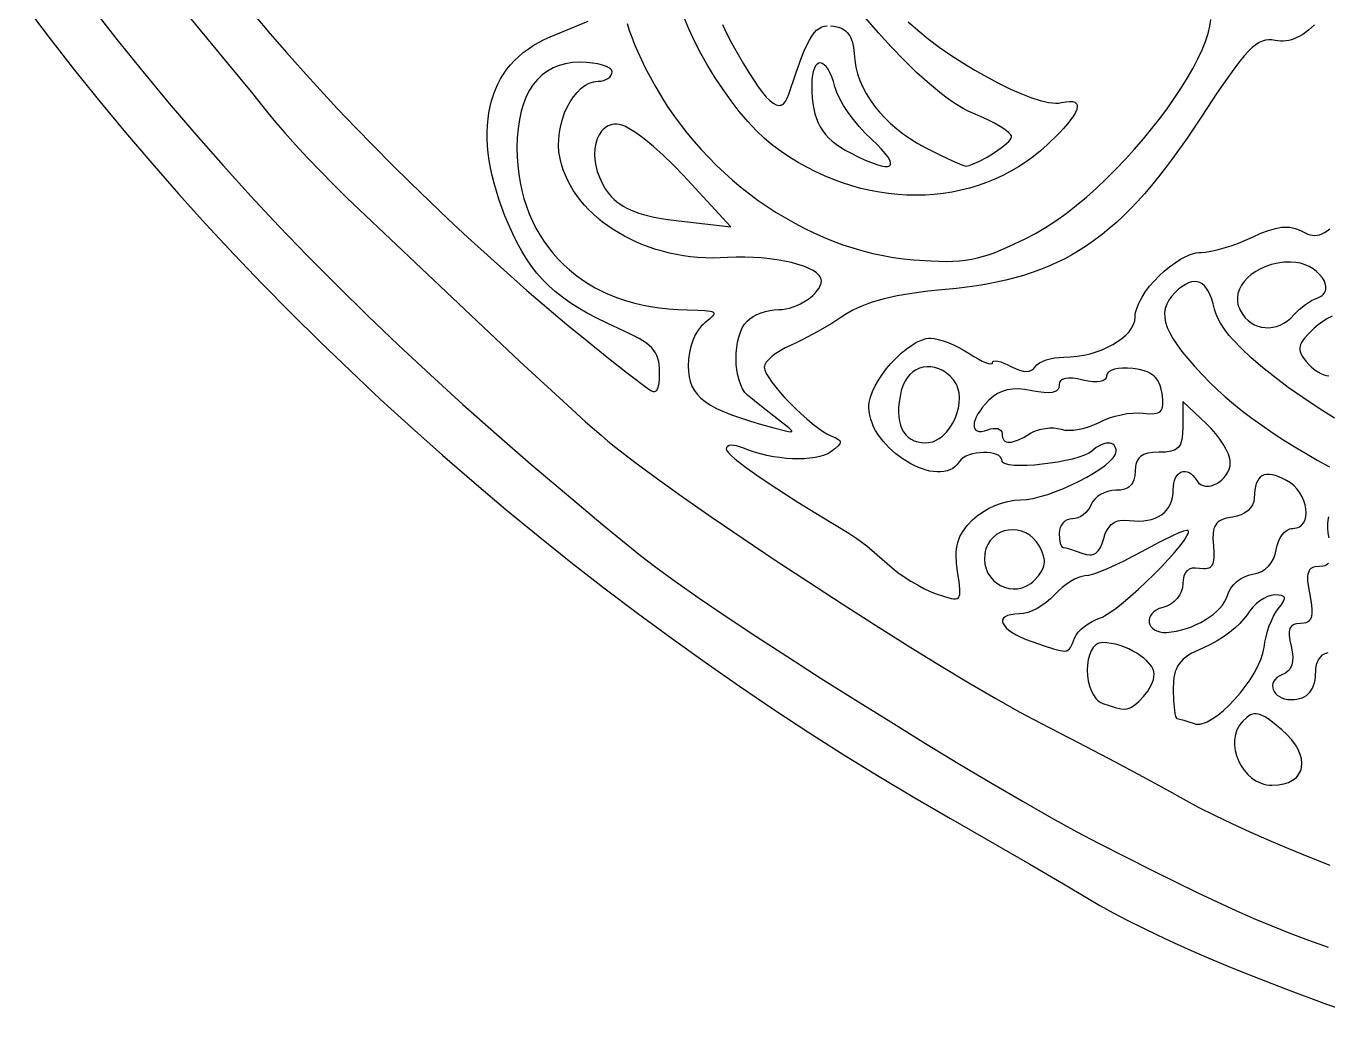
# Model space of a CAD drawing. Header units: millimetres. Extents: x -4.46 to 4.46, y -4.6 to 4.42.
# Drawn here: x -3.481 to -1.58, y -4.355 to -2.905 of the extents above; entities that cross this region are included whole.
import ezdxf

# ---------------------------------------------------------------- set-up
doc = ezdxf.new("R2010")
doc.units = ezdxf.units.MM

msp = doc.modelspace()

# ---------------------------------------------------------------- linework, layer by layer
at = {"flags": 128}
for points in [[(-3.480837, -2.877985), (-3.445842, -2.924175), (-3.409966, -2.970075), (-3.373229, -3.015666), (-3.335653, -3.06093), (-3.297256, -3.105848), (-3.258061, -3.150402), (-3.218086, -3.194574), (-3.177353, -3.238346), (-3.135882, -3.281698), (-3.093693, -3.324613), (-3.050807, -3.367072), (-3.007244, -3.409056), (-2.963025, -3.450548), (-2.918169, -3.491529), (-2.872698, -3.53198), (-2.826632, -3.571883), (-2.779991, -3.61122), (-2.732795, -3.649973), (-2.685065, -3.688122), (-2.636822, -3.72565), (-2.588086, -3.762538), (-2.538877, -3.798767), (-2.489215, -3.83432), (-2.439121, -3.869178), (-2.388616, -3.903322), (-2.33772, -3.936735), (-2.286453, -3.969397), (-2.234835, -4.00129), (-2.182888, -4.032396), (-2.130631, -4.062697), (-2.015105, -4.129182), (-1.965672, -4.158012), (-1.930548, -4.178822), (-1.912531, -4.189357), (-1.893232, -4.200044), (-1.872705, -4.210864), (-1.851005, -4.221797), (-1.828186, -4.232827), (-1.804303, -4.243934), (-1.779412, -4.255099), (-1.753566, -4.266304), (-1.726821, -4.27753), (-1.699232, -4.288759), (-1.641737, -4.31115), (-1.581521, -4.333329), (-1.519022, -4.355145)], [(-3.385507, -2.877045), (-3.348142, -2.924985), (-3.310298, -2.972074), (-3.271906, -3.018396), (-3.232897, -3.064037), (-3.193204, -3.109079), (-3.152756, -3.153607), (-3.111486, -3.197706), (-3.069326, -3.241459), (-3.026205, -3.284951), (-2.982055, -3.328266), (-2.936809, -3.371487), (-2.890396, -3.4147), (-2.842749, -3.457988), (-2.793799, -3.501435), (-2.743476, -3.545126), (-2.691713, -3.589145), (-2.63844, -3.633576), (-2.583589, -3.678503), (-2.561272, -3.695755), (-2.532409, -3.716685), (-2.497847, -3.740762), (-2.458432, -3.767454), (-2.415007, -3.796231), (-2.36842, -3.826562), (-2.319516, -3.857916), (-2.26914, -3.889761), (-2.218137, -3.921568), (-2.167355, -3.952805), (-2.117637, -3.982941), (-2.06983, -4.011446), (-2.024778, -4.037788), (-1.983329, -4.061437), (-1.946327, -4.081861), (-1.914617, -4.098531), (-1.835606, -4.138418), (-1.770483, -4.170452), (-1.741552, -4.184166), (-1.714201, -4.19669), (-1.6878, -4.208279), (-1.661718, -4.21919), (-1.635324, -4.229682), (-1.607988, -4.240011), (-1.57908, -4.250435)], [(-3.25845, -2.872517), (-3.185061, -2.961383), (-3.152255, -3.001683), (-3.127756, -3.032239), (-3.116752, -3.045597), (-3.103023, -3.061348), (-3.087117, -3.078912), (-3.069581, -3.097708), (-3.050963, -3.117156), (-3.031813, -3.136676), (-3.012677, -3.155689), (-2.994103, -3.173614), (-2.858042, -3.302458), (-2.759549, -3.395001), (-2.690101, -3.459198), (-2.663605, -3.483152), (-2.641173, -3.503003), (-2.631304, -3.511371), (-2.619742, -3.520726), (-2.591951, -3.54212), (-2.558631, -3.566644), (-2.520611, -3.593752), (-2.478722, -3.622901), (-2.433793, -3.653548), (-2.386656, -3.685149), (-2.33814, -3.717161), (-2.289075, -3.749039), (-2.240291, -3.780242), (-2.192619, -3.810224), (-2.146889, -3.838442), (-2.103932, -3.864353), (-2.064576, -3.887414), (-2.029653, -3.90708), (-1.999992, -3.922808), (-1.944345, -3.951369), (-1.890369, -3.979628), (-1.844228, -4.004324), (-1.812089, -4.022197), (-1.79125, -4.033898), (-1.768922, -4.045741), (-1.745173, -4.057702), (-1.720069, -4.069761), (-1.69368, -4.081897), (-1.666074, -4.094088), (-1.637317, -4.106313), (-1.607477, -4.118549), (-1.576624, -4.130776)], [(-3.147381, -2.889815), (-3.124235, -2.916959), (-3.100472, -2.944192), (-3.076122, -2.971482), (-3.051216, -2.998796), (-3.025785, -3.0261), (-2.999861, -3.053362), (-2.973474, -3.080548), (-2.946656, -3.107625), (-2.919438, -3.134561), (-2.89185, -3.161323), (-2.863924, -3.187877), (-2.835691, -3.21419), (-2.807182, -3.240229), (-2.778429, -3.265961), (-2.749461, -3.291354), (-2.720311, -3.316374), (-2.691009, -3.340988), (-2.661587, -3.365163), (-2.632076, -3.388867), (-2.602506, -3.412065), (-2.572909, -3.434725), (-2.568478, -3.437606), (-2.566541, -3.438465), (-2.564782, -3.438927), (-2.563195, -3.438983), (-2.561776, -3.438626), (-2.560518, -3.437848), (-2.559416, -3.436642), (-2.558464, -3.434999), (-2.557657, -3.432913), (-2.556456, -3.427377), (-2.555767, -3.419974), (-2.555548, -3.410642), (-2.555681, -3.405136), (-2.556108, -3.400035), (-2.55687, -3.395293), (-2.558006, -3.39087), (-2.559558, -3.38672), (-2.561567, -3.382801), (-2.564072, -3.379071), (-2.567114, -3.375485), (-2.570733, -3.372002), (-2.574972, -3.368577), (-2.579869, -3.365168), (-2.585466, -3.361731), (-2.59892, -3.354604), (-2.615659, -3.34685)], [(-2.615659, -3.34685), (-2.632042, -3.33938), (-2.647235, -3.331965), (-2.661312, -3.324535), (-2.674346, -3.31702), (-2.686411, -3.309351), (-2.697582, -3.301458), (-2.707931, -3.293272), (-2.717532, -3.284721), (-2.726459, -3.275738), (-2.734786, -3.266252), (-2.742587, -3.256192), (-2.749934, -3.245491), (-2.756902, -3.234077), (-2.763565, -3.221881), (-2.769997, -3.208833), (-2.77627, -3.194864), (-2.781402, -3.182484), (-2.786069, -3.170298), (-2.790271, -3.158312), (-2.79401, -3.146531), (-2.797287, -3.134959), (-2.800102, -3.123603), (-2.802458, -3.112468), (-2.804355, -3.101559), (-2.805794, -3.090882), (-2.806777, -3.080441), (-2.807305, -3.070242), (-2.807379, -3.06029), (-2.807, -3.050591), (-2.80617, -3.04115), (-2.804889, -3.031973), (-2.803159, -3.023064), (-2.80098, -3.014428), (-2.798355, -3.006072), (-2.795284, -2.998001), (-2.791769, -2.990219), (-2.78781, -2.982732), (-2.783409, -2.975546), (-2.778567, -2.968666), (-2.773285, -2.962096), (-2.767565, -2.955843), (-2.761407, -2.949912), (-2.754813, -2.944308), (-2.747784, -2.939036), (-2.740321, -2.934102), (-2.732425, -2.92951), (-2.724097, -2.925267), (-2.715339, -2.921378), (-2.659714, -2.898378)], [(-2.603032, -2.901866), (-2.599857, -2.911768), (-2.596219, -2.921834), (-2.592091, -2.932192), (-2.587445, -2.94297), (-2.576492, -2.966294), (-2.569139, -2.980714), (-2.561324, -2.994873), (-2.553062, -3.008762), (-2.544367, -3.02237), (-2.535254, -3.035687), (-2.525738, -3.048702), (-2.515834, -3.061405), (-2.505555, -3.073784), (-2.494917, -3.085831), (-2.483934, -3.097534), (-2.472622, -3.108882), (-2.460994, -3.119866), (-2.449065, -3.130475), (-2.43685, -3.140697), (-2.424364, -3.150524), (-2.411621, -3.159944), (-2.398635, -3.168946), (-2.385423, -3.177521), (-2.371997, -3.185658), (-2.358374, -3.193345), (-2.344567, -3.200574), (-2.330591, -3.207333), (-2.316461, -3.213612), (-2.302191, -3.2194), (-2.287797, -3.224687), (-2.273292, -3.229462), (-2.258692, -3.233715), (-2.244011, -3.237435), (-2.229263, -3.240613), (-2.214464, -3.243236), (-2.199628, -3.245296), (-2.18477, -3.246781), (-2.159113, -3.248499), (-2.147742, -3.248933), (-2.137159, -3.249048), (-2.127227, -3.24882), (-2.117809, -3.248223), (-2.108767, -3.247231), (-2.099964, -3.245819), (-2.091263, -3.24396), (-2.082526, -3.241629), (-2.073616, -3.2388), (-2.064395, -3.235448), (-2.044472, -3.227072), (-2.021659, -3.216294), (-2.006909, -3.208544), (-1.992026, -3.199696), (-1.97707, -3.189841), (-1.9621, -3.179065), (-1.947175, -3.167457), (-1.932357, -3.155104), (-1.917704, -3.142095), (-1.903277, -3.128518), (-1.889136, -3.114461), (-1.875339, -3.100012), (-1.861948, -3.085258), (-1.849021, -3.070289), (-1.836619, -3.055191), (-1.824802, -3.040054), (-1.813629, -3.024965), (-1.80316, -3.010011), (-1.793456, -2.995282), (-1.784575, -2.980866), (-1.776578, -2.966849), (-1.769524, -2.953321), (-1.763474, -2.940369), (-1.758487, -2.928081), (-1.754623, -2.916546), (-1.751942, -2.905851), (-1.750504, -2.896085)], [(-2.192609, -2.899366), (-2.178571, -2.911698), (-2.163346, -2.923976), (-2.147178, -2.936064), (-2.130311, -2.947829), (-2.112992, -2.959135), (-2.095464, -2.969848), (-2.077973, -2.979833), (-2.060763, -2.988954), (-2.04408, -2.997078), (-2.028167, -3.004069), (-2.013271, -3.009794), (-1.999635, -3.014116), (-1.993367, -3.015709), (-1.987505, -3.016901), (-1.982082, -3.017675), (-1.977126, -3.018015), (-1.972669, -3.017903), (-1.968742, -3.017322), (-1.962347, -3.016127), (-1.956992, -3.015645), (-1.952675, -3.015868), (-1.949392, -3.016786), (-1.94714, -3.01839), (-1.946401, -3.019447), (-1.945917, -3.020672), (-1.94572, -3.023621), (-1.946544, -3.02723), (-1.948388, -3.031489), (-1.951248, -3.03639), (-1.955121, -3.041922), (-1.960004, -3.048078), (-1.965894, -3.054848), (-1.972788, -3.062223), (-1.989575, -3.078753), (-1.999524, -3.087664), (-2.009832, -3.096004), (-2.020479, -3.103771), (-2.031446, -3.110965), (-2.042714, -3.117587), (-2.054264, -3.123636), (-2.066076, -3.129113), (-2.078131, -3.134016), (-2.090409, -3.138347), (-2.102892, -3.142106), (-2.11556, -3.145291), (-2.128394, -3.147903), (-2.141374, -3.149943), (-2.154481, -3.151409), (-2.167696, -3.152302), (-2.180999, -3.152623), (-2.194372, -3.152369), (-2.207794, -3.151543), (-2.221247, -3.150143), (-2.234711, -3.14817), (-2.248167, -3.145624), (-2.261596, -3.142504), (-2.274978, -3.138811), (-2.288294, -3.134544), (-2.301525, -3.129703), (-2.314651, -3.124289), (-2.327654, -3.118301), (-2.340513, -3.111739), (-2.353209, -3.104603), (-2.365724, -3.096894), (-2.378038, -3.08861), (-2.390131, -3.079753), (-2.396193, -3.074921), (-2.402304, -3.069651), (-2.414616, -3.057896), (-2.426954, -3.044682), (-2.439204, -3.030202), (-2.451253, -3.014648), (-2.462987, -2.998214), (-2.474294, -2.981094), (-2.485058, -2.96348), (-2.495167, -2.945566), (-2.504508, -2.927545), (-2.512966, -2.90961), (-2.520428, -2.891954)], [(-2.463593, -2.903141), (-2.457237, -2.916711), (-2.449964, -2.930711), (-2.433016, -2.960794), (-2.425368, -2.973498), (-2.418247, -2.984666), (-2.411632, -2.994314), (-2.405505, -3.002461), (-2.399847, -3.009122), (-2.39464, -3.014315), (-2.389863, -3.018057), (-2.385499, -3.020365), (-2.383465, -3.020987), (-2.381528, -3.021256), (-2.379684, -3.021175), (-2.377931, -3.020746), (-2.376267, -3.019972), (-2.37469, -3.018853), (-2.371785, -3.015594), (-2.369198, -3.010985), (-2.366909, -3.005044), (-2.356863, -2.974942), (-2.348224, -2.951222), (-2.344295, -2.941547), (-2.340552, -2.933217), (-2.336939, -2.926148), (-2.333404, -2.920258), (-2.329889, -2.915463), (-2.326339, -2.911679), (-2.322701, -2.908823), (-2.318918, -2.906812), (-2.314936, -2.905562), (-2.3107, -2.90499)], [(-1.599081, -2.903466), (-1.607974, -2.91132), (-1.616524, -2.917587), (-1.620695, -2.920137), (-1.62481, -2.922305), (-1.628877, -2.924095), (-1.632907, -2.925511), (-1.636909, -2.926559), (-1.640893, -2.927243), (-1.644868, -2.927568), (-1.648845, -2.927538), (-1.652832, -2.927158), (-1.656839, -2.926433), (-1.661599, -2.925636), (-1.666226, -2.925464), (-1.670803, -2.926003), (-1.675414, -2.92734), (-1.680143, -2.929562), (-1.685074, -2.932755), (-1.690291, -2.937005), (-1.695876, -2.942399), (-1.701914, -2.949023), (-1.708488, -2.956964), (-1.715682, -2.966309), (-1.72358, -2.977144), (-1.741821, -3.00363), (-1.763881, -3.037114), (-1.785431, -3.069362), (-1.806452, -3.098895), (-1.816816, -3.112679), (-1.82711, -3.125825), (-1.837355, -3.138349), (-1.847571, -3.150264), (-1.857779, -3.161585), (-1.867999, -3.172324), (-1.878254, -3.182497), (-1.888562, -3.192117), (-1.898946, -3.201199), (-1.909425, -3.209755), (-1.92002, -3.217801), (-1.930752, -3.22535), (-1.941643, -3.232416), (-1.952712, -3.239014), (-1.96398, -3.245157), (-1.975468, -3.250859), (-1.987196, -3.256134), (-1.999186, -3.260997), (-2.011458, -3.265461), (-2.024033, -3.26954), (-2.036932, -3.273248), (-2.050174, -3.2766), (-2.063782, -3.279609), (-2.077775, -3.282289), (-2.092175, -3.284654), (-2.107002, -3.286719), (-2.122277, -3.288497), (-2.13802, -3.290003), (-2.163722, -3.292587), (-2.187212, -3.295736), (-2.208548, -3.299463), (-2.227789, -3.303784), (-2.244992, -3.308713), (-2.252848, -3.31141), (-2.260217, -3.314264), (-2.267106, -3.317278), (-2.273522, -3.320453), (-2.279472, -3.323792), (-2.284964, -3.327294), (-2.304058, -3.339548), (-2.325431, -3.352043), (-2.346474, -3.363316), (-2.356056, -3.368038), (-2.364575, -3.371906), (-2.37225, -3.375509), (-2.379409, -3.379472), (-2.385895, -3.383666), (-2.391553, -3.387959), (-2.396226, -3.392224), (-2.399757, -3.396329), (-2.401991, -3.400146), (-2.402572, -3.401906), (-2.40277, -3.403544), (-2.402573, -3.405417), (-2.401995, -3.407573), (-2.399776, -3.412655), (-2.396271, -3.418628), (-2.391637, -3.425331), (-2.386032, -3.4326), (-2.379614, -3.440274), (-2.372541, -3.448191), (-2.364969, -3.456189), (-2.357058, -3.464104), (-2.348965, -3.471777), (-2.340847, -3.479043), (-2.332862, -3.485742), (-2.325168, -3.49171), (-2.317922, -3.496786), (-2.311283, -3.500808), (-2.305409, -3.503614), (-2.299403, -3.506141), (-2.295116, -3.508427), (-2.292549, -3.510651), (-2.29191, -3.511797), (-2.291702, -3.512994), (-2.291925, -3.514266), (-2.292578, -3.515636), (-2.295176, -3.518756), (-2.299499, -3.522536), (-2.305548, -3.527156), (-2.31005, -3.529901), (-2.315457, -3.532214), (-2.321677, -3.534099), (-2.328616, -3.535559), (-2.33618, -3.536598), (-2.344277, -3.537221), (-2.352813, -3.537432), (-2.361695, -3.537235), (-2.37083, -3.536634), (-2.380125, -3.535633), (-2.389485, -3.534237), (-2.398819, -3.532448), (-2.408033, -3.530273), (-2.417033, -3.527713), (-2.425726, -3.524775), (-2.43402, -3.521461), (-2.4389, -3.519593), (-2.443454, -3.518328), (-2.447582, -3.517659), (-2.451183, -3.517581), (-2.454158, -3.518087), (-2.456407, -3.51917), (-2.457829, -3.520825), (-2.458325, -3.523044), (-2.458125, -3.524104), (-2.457529, -3.525375), (-2.455165, -3.528543), (-2.451273, -3.532522), (-2.445892, -3.537283), (-2.430816, -3.549051), (-2.410251, -3.563633), (-2.384506, -3.580816), (-2.353894, -3.600386), (-2.318725, -3.622131), (-2.279311, -3.645836), (-2.267667, -3.653638), (-2.253232, -3.664614), (-2.237843, -3.677309), (-2.223339, -3.690267), (-2.215995, -3.696675), (-2.207615, -3.703187), (-2.198491, -3.709622), (-2.188917, -3.715798), (-2.179185, -3.721535), (-2.169587, -3.726653), (-2.160416, -3.730971), (-2.151964, -3.734308), (-2.139389, -3.738578), (-2.129983, -3.741188), (-2.12636, -3.741759), (-2.123399, -3.741779), (-2.121057, -3.741206), (-2.119291, -3.739992), (-2.118056, -3.738094), (-2.11731, -3.735467), (-2.117008, -3.732065), (-2.117109, -3.727843), (-2.118341, -3.716762), (-2.120659, -3.701864), (-2.122259, -3.689525), (-2.122762, -3.678512), (-2.12258, -3.673426), (-2.122098, -3.668579), (-2.121306, -3.663942), (-2.120195, -3.659484), (-2.118757, -3.655173), (-2.116983, -3.65098), (-2.114864, -3.646873), (-2.112391, -3.642823), (-2.106348, -3.634769), (-2.098784, -3.626572)], [(-2.306153, -2.905012), (-2.301242, -2.905544), (-2.294445, -2.90708), (-2.291398, -2.908193), (-2.28858, -2.909541), (-2.285989, -2.91113), (-2.283623, -2.912962), (-2.281477, -2.915042), (-2.279549, -2.917374), (-2.277837, -2.919963), (-2.276336, -2.922811), (-2.273959, -2.929306), (-2.272394, -2.936891), (-2.271617, -2.9456), (-2.270758, -2.95551), (-2.26903, -2.965393), (-2.266457, -2.975215), (-2.263063, -2.984947), (-2.258871, -2.994555), (-2.253907, -3.00401), (-2.248193, -3.013279), (-2.241754, -3.022331), (-2.234614, -3.031134), (-2.226796, -3.039658), (-2.218325, -3.04787), (-2.209224, -3.055739), (-2.199518, -3.063233), (-2.189231, -3.070322), (-2.178385, -3.076973), (-2.167006, -3.083156), (-2.145411, -3.093937), (-2.127122, -3.102626), (-2.11407, -3.108333), (-2.110112, -3.109791), (-2.108186, -3.110169), (-2.103722, -3.108922), (-2.098852, -3.107194), (-2.088276, -3.102545), (-2.077225, -3.096718), (-2.066464, -3.090206), (-2.056761, -3.083505), (-2.048882, -3.077109), (-2.045865, -3.07418), (-2.043592, -3.071513), (-2.042158, -3.069169), (-2.041659, -3.067211)], [(-2.041659, -3.067211), (-2.041952, -3.065885), (-2.042813, -3.064365), (-2.04612, -3.060817), (-2.051349, -3.056708), (-2.058268, -3.05218), (-2.066644, -3.047375), (-2.076247, -3.042434), (-2.086843, -3.037499), (-2.0982, -3.032711), (-2.105001, -3.029693), (-2.112182, -3.025942), (-2.119714, -3.021491), (-2.127567, -3.016375), (-2.135713, -3.010626), (-2.144121, -3.004277), (-2.161605, -2.989918), (-2.179785, -2.973564), (-2.198423, -2.955482), (-2.217282, -2.935942), (-2.236127, -2.915209), (-2.254722, -2.893553)], [(-2.427075, -3.444378), (-2.430965, -3.440275), (-2.434345, -3.435174), (-2.437216, -3.429212), (-2.439576, -3.422528), (-2.441426, -3.415258), (-2.442763, -3.407542), (-2.443587, -3.399516), (-2.443897, -3.391319), (-2.443692, -3.383088), (-2.442971, -3.374962), (-2.441734, -3.367077), (-2.43998, -3.359573), (-2.437707, -3.352587), (-2.434915, -3.346256), (-2.431603, -3.340719), (-2.42777, -3.336114), (-2.423827, -3.332766), (-2.418997, -3.329643), (-2.413469, -3.326812), (-2.407431, -3.324343), (-2.401071, -3.322304), (-2.394576, -3.320762), (-2.388136, -3.319787), (-2.381936, -3.319447), (-2.376643, -3.31918), (-2.371252, -3.318405), (-2.365823, -3.317165), (-2.360417, -3.315499), (-2.355095, -3.313448), (-2.349917, -3.311054), (-2.344945, -3.308358), (-2.340239, -3.3054), (-2.335859, -3.302222), (-2.331866, -3.298864), (-2.328321, -3.295368), (-2.325284, -3.291773), (-2.322817, -3.288122), (-2.320979, -3.284456), (-2.319832, -3.280814), (-2.319436, -3.277239), (-2.31964, -3.275293), (-2.320243, -3.273371), (-2.321232, -3.271477), (-2.322591, -3.269614), (-2.326372, -3.265993), (-2.331475, -3.262537), (-2.337793, -3.259271), (-2.345217, -3.256223), (-2.353637, -3.253418), (-2.362945, -3.250885), (-2.373032, -3.248649), (-2.383789, -3.246737), (-2.395106, -3.245176), (-2.406876, -3.243993), (-2.418989, -3.243214), (-2.431336, -3.242867), (-2.443809, -3.242977), (-2.456298, -3.243572), (-2.467282, -3.244114), (-2.478195, -3.244243), (-2.489021, -3.24397), (-2.499747, -3.243301), (-2.510358, -3.242247), (-2.52084, -3.240815), (-2.531178, -3.239013), (-2.541358, -3.236851), (-2.551366, -3.234336), (-2.561187, -3.231478), (-2.570808, -3.228284), (-2.580213, -3.224764), (-2.589389, -3.220925), (-2.598321, -3.216776), (-2.606994, -3.212326), (-2.615395, -3.207583), (-2.623509, -3.202555), (-2.631321, -3.197252), (-2.638818, -3.191681), (-2.645985, -3.185851), (-2.652808, -3.17977), (-2.659272, -3.173448), (-2.665363, -3.166892), (-2.671067, -3.160111), (-2.676369, -3.153114), (-2.681255, -3.145908), (-2.685711, -3.138503), (-2.689722, -3.130907), (-2.693275, -3.123128), (-2.696353, -3.115175), (-2.698945, -3.107056), (-2.701034, -3.098781), (-2.702593, -3.089346), (-2.703223, -3.079708), (-2.702979, -3.069976), (-2.701918, -3.060264), (-2.700094, -3.050684), (-2.697562, -3.041349), (-2.694379, -3.032369), (-2.690598, -3.023859), (-2.686276, -3.015929), (-2.681468, -3.008692), (-2.676228, -3.002261), (-2.670614, -2.996747), (-2.664679, -2.992264), (-2.658479, -2.988922), (-2.655297, -2.987714), (-2.65207, -2.986835), (-2.648804, -2.986296), (-2.645506, -2.986114), (-2.641387, -2.98583), (-2.637543, -2.985018), (-2.634059, -2.983733), (-2.63102, -2.982034), (-2.628509, -2.979976), (-2.626611, -2.977618), (-2.625411, -2.975015), (-2.624992, -2.972225), (-2.625236, -2.97081), (-2.625951, -2.969435), (-2.627115, -2.968107), (-2.628701, -2.966832), (-2.633049, -2.964474), (-2.638801, -2.962416), (-2.645766, -2.960716), (-2.65375, -2.959432), (-2.662561, -2.95862), (-2.672006, -2.958336), (-2.682742, -2.95886), (-2.692861, -2.960421), (-2.702352, -2.963005), (-2.711205, -2.966599), (-2.719409, -2.971188), (-2.726955, -2.976758), (-2.733831, -2.983295), (-2.740027, -2.990784), (-2.745533, -2.999212), (-2.750338, -3.008564), (-2.754433, -3.018826), (-2.757807, -3.029985), (-2.760449, -3.042025), (-2.762349, -3.054932), (-2.763496, -3.068694), (-2.763881, -3.083294), (-2.763592, -3.096374), (-2.762732, -3.109171), (-2.761309, -3.121677), (-2.759332, -3.133885), (-2.75681, -3.145785), (-2.753753, -3.157369), (-2.750168, -3.168629), (-2.746065, -3.179556), (-2.741453, -3.190141), (-2.73634, -3.200377), (-2.730736, -3.210254), (-2.724649, -3.219764), (-2.718089, -3.228899), (-2.711064, -3.237651), (-2.703583, -3.24601), (-2.695655, -3.253968), (-2.687289, -3.261517), (-2.678494, -3.268649), (-2.669279, -3.275354), (-2.659652, -3.281625), (-2.649623, -3.287453), (-2.6392, -3.292829), (-2.628392, -3.297745), (-2.617209, -3.302193), (-2.605659, -3.306164), (-2.593751, -3.309649), (-2.581494, -3.31264), (-2.568896, -3.315129), (-2.555968, -3.317107), (-2.542717, -3.318566), (-2.529153, -3.319497), (-2.515284, -3.319892), (-2.500499, -3.32014), (-2.489425, -3.320695), (-2.48186, -3.321703), (-2.47933, -3.322424), (-2.477601, -3.323315), (-2.476649, -3.324394), (-2.476446, -3.32568), (-2.476969, -3.327191), (-2.478192, -3.328946), (-2.482636, -3.333263), (-2.489575, -3.338781), (-2.49219, -3.340979), (-2.494699, -3.343513), (-2.499367, -3.349496), (-2.50351, -3.356548), (-2.507056, -3.364491), (-2.509937, -3.373142), (-2.512081, -3.382322), (-2.513419, -3.391849), (-2.513881, -3.401544), (-2.513575, -3.409776), (-2.512609, -3.417418), (-2.51091, -3.424524), (-2.508404, -3.431145), (-2.50502, -3.437336), (-2.500683, -3.443148), (-2.495321, -3.448635), (-2.48886, -3.45385), (-2.481228, -3.458845), (-2.472353, -3.463674), (-2.46216, -3.46839), (-2.450576, -3.473044), (-2.43753, -3.477691), (-2.422947, -3.482383), (-2.406755, -3.487173), (-2.388881, -3.492114), (-2.369851, -3.496954), (-2.364843, -3.497739), (-2.363434, -3.497669), (-2.362742, -3.49727), (-2.362759, -3.496526), (-2.363475, -3.495422), (-2.366967, -3.492071), (-2.381936, -3.480364), (-2.406652, -3.461095), (-2.427075, -3.444378)], [(-2.299506, -2.994392), (-2.301765, -2.986387), (-2.304233, -2.979413), (-2.306861, -2.973472), (-2.309601, -2.968568), (-2.312403, -2.964705), (-2.315218, -2.961886), (-2.317997, -2.960115), (-2.320692, -2.959395), (-2.323253, -2.959731), (-2.325631, -2.961124), (-2.327778, -2.963581), (-2.329645, -2.967103), (-2.331181, -2.971694), (-2.33234, -2.977358), (-2.333071, -2.984099), (-2.333325, -2.991919), (-2.333158, -3.001419), (-2.33264, -3.010303), (-2.331752, -3.018608), (-2.330471, -3.026371), (-2.328777, -3.033629), (-2.326648, -3.04042), (-2.324063, -3.04678), (-2.321001, -3.052748), (-2.31744, -3.058359), (-2.313359, -3.063652), (-2.308738, -3.068663), (-2.303554, -3.073429), (-2.297786, -3.077988), (-2.291414, -3.082378), (-2.284416, -3.086634), (-2.27677, -3.090794), (-2.265432, -3.096464), (-2.255264, -3.101153), (-2.246284, -3.104874), (-2.238512, -3.10764), (-2.231967, -3.109462), (-2.226667, -3.110353), (-2.222631, -3.110325), (-2.221093, -3.109971), (-2.219877, -3.109392), (-2.218988, -3.108589), (-2.218426, -3.107564), (-2.218194, -3.106319), (-2.218295, -3.104855), (-2.219504, -3.101276), (-2.222071, -3.096841), (-2.226015, -3.091562), (-2.231355, -3.08545), (-2.238109, -3.078519), (-2.246298, -3.070781), (-2.255354, -3.061939), (-2.26416, -3.052269), (-2.272497, -3.042083), (-2.280147, -3.031695), (-2.28689, -3.021419), (-2.292511, -3.011568), (-2.296788, -3.002454), (-2.298356, -2.998272), (-2.299506, -2.994392)], [(-2.618048, -3.048614), (-2.621469, -3.048792), (-2.624709, -3.049317), (-2.627765, -3.050173), (-2.630636, -3.051346), (-2.63332, -3.052819), (-2.635817, -3.054578), (-2.638123, -3.056607), (-2.640237, -3.058892), (-2.643884, -3.064166), (-2.646744, -3.070279), (-2.648804, -3.077109), (-2.650051, -3.084534), (-2.650472, -3.092433), (-2.650052, -3.100684), (-2.64878, -3.109165), (-2.646641, -3.117754), (-2.643623, -3.126331), (-2.639712, -3.134773), (-2.634895, -3.142959), (-2.629159, -3.150767), (-2.625665, -3.154751), (-2.621899, -3.158489), (-2.617837, -3.161992), (-2.613457, -3.165266), (-2.608736, -3.168322), (-2.603651, -3.171168), (-2.598179, -3.173813), (-2.592298, -3.176265), (-2.585984, -3.178533), (-2.579215, -3.180627), (-2.564221, -3.184323), (-2.547134, -3.187425), (-2.52777, -3.190003), (-2.451381, -3.198711), (-2.520825, -3.123656), (-2.535685, -3.108189), (-2.550444, -3.093942), (-2.564767, -3.081174), (-2.578317, -3.070145), (-2.590756, -3.061115), (-2.601749, -3.054343), (-2.606598, -3.051885), (-2.610959, -3.050089), (-2.614789, -3.048988), (-2.618048, -3.048614)], [(-2.098784, -3.626572), (-2.091956, -3.620554), (-2.084067, -3.614996), (-2.07537, -3.610005), (-2.066115, -3.605685), (-2.056555, -3.602142), (-2.046942, -3.59948), (-2.037527, -3.597806), (-2.028561, -3.597225), (-2.019955, -3.596668), (-2.010298, -3.59507), (-1.999812, -3.592545), (-1.988719, -3.589204), (-1.97724, -3.585161), (-1.965597, -3.580526), (-1.954012, -3.575414), (-1.942706, -3.569935), (-1.9319, -3.564203), (-1.921816, -3.558329), (-1.912675, -3.552426), (-1.9047, -3.546606), (-1.898112, -3.540982), (-1.893131, -3.535665), (-1.891313, -3.533158), (-1.88998, -3.530769), (-1.88916, -3.528514), (-1.888881, -3.526406), (-1.889091, -3.523605), (-1.889701, -3.521174), (-1.890683, -3.519112), (-1.892009, -3.517419), (-1.893649, -3.516096), (-1.895575, -3.515143), (-1.897759, -3.51456), (-1.900173, -3.514348), (-1.902786, -3.514507), (-1.905572, -3.515037), (-1.908501, -3.515939), (-1.911545, -3.517212), (-1.917863, -3.520876), (-1.924298, -3.526031), (-1.926319, -3.527626), (-1.928852, -3.529189), (-1.935305, -3.5322), (-1.943352, -3.53503), (-1.952692, -3.537647), (-1.963023, -3.540017), (-1.974041, -3.542107), (-1.985445, -3.543884), (-1.996933, -3.545315), (-2.008201, -3.546368), (-2.018948, -3.547008), (-2.028872, -3.547204), (-2.037669, -3.546921), (-2.045037, -3.546128), (-2.050675, -3.54479), (-2.05275, -3.543907), (-2.054279, -3.542875), (-2.055224, -3.541691), (-2.055548, -3.54035), (-2.056132, -3.537357), (-2.057794, -3.534788), (-2.060398, -3.532639), (-2.063807, -3.530908), (-2.067887, -3.529592), (-2.0725, -3.528687), (-2.07751, -3.528192), (-2.082782, -3.528103), (-2.088179, -3.528418), (-2.093566, -3.529133), (-2.098807, -3.530245), (-2.103764, -3.531752), (-2.108303, -3.533651), (-2.112288, -3.535939), (-2.115581, -3.538613), (-2.118048, -3.541669), (-2.120836, -3.545513), (-2.124043, -3.548749), (-2.127636, -3.551396), (-2.131581, -3.553474), (-2.135845, -3.555004), (-2.140395, -3.556006), (-2.145197, -3.556499), (-2.150219, -3.556504), (-2.155426, -3.556041), (-2.160786, -3.555129), (-2.166266, -3.55379), (-2.171832, -3.552042), (-2.17745, -3.549906), (-2.183089, -3.547402), (-2.188713, -3.544549), (-2.194291, -3.541369), (-2.199788, -3.537881), (-2.205172, -3.534105), (-2.210409, -3.530061), (-2.215466, -3.525769), (-2.220309, -3.521249), (-2.224906, -3.516521), (-2.229223, -3.511606), (-2.233227, -3.506523), (-2.236885, -3.501292), (-2.240163, -3.495934), (-2.243027, -3.490468), (-2.245446, -3.484914), (-2.247385, -3.479293), (-2.248811, -3.473625), (-2.249691, -3.467928), (-2.249992, -3.462225), (-2.249828, -3.458656), (-2.249345, -3.454949), (-2.247482, -3.447182), (-2.24452, -3.439056), (-2.24058, -3.430706), (-2.235777, -3.422262), (-2.230231, -3.413857), (-2.22406, -3.405624), (-2.217381, -3.397695), (-2.210313, -3.390203), (-2.202973, -3.383281), (-2.195481, -3.377059), (-2.187953, -3.371672), (-2.180508, -3.367252), (-2.173265, -3.36393), (-2.16634, -3.36184), (-2.163035, -3.361298), (-2.159853, -3.361114), (-2.154746, -3.361572), (-2.14863, -3.362884), (-2.141735, -3.364959), (-2.134294, -3.367704), (-2.126536, -3.371027), (-2.118693, -3.374837), (-2.110995, -3.37904), (-2.103673, -3.383544), (-2.096794, -3.387865), (-2.090378, -3.391539), (-2.084564, -3.394512), (-2.079492, -3.39673), (-2.075303, -3.398137), (-2.072137, -3.398679), (-2.070135, -3.398301), (-2.069614, -3.397749), (-2.069436, -3.396947), (-2.069297, -3.396101), (-2.068887, -3.395426), (-2.067311, -3.394576), (-2.064819, -3.394375), (-2.061523, -3.394801), (-2.057533, -3.395831), (-2.05296, -3.397443), (-2.047914, -3.399614), (-2.042506, -3.402322), (-2.036069, -3.405479), (-2.030199, -3.407752), (-2.024896, -3.409141), (-2.020162, -3.409645), (-2.016, -3.409266), (-2.012412, -3.408002), (-2.009399, -3.405854), (-2.006964, -3.402822), (-2.004556, -3.400022), (-2.000998, -3.397411), (-1.996461, -3.395045), (-1.991117, -3.392982), (-1.985138, -3.391278), (-1.978695, -3.38999), (-1.971959, -3.389176), (-1.965103, -3.388892), (-1.955425, -3.388554), (-1.945808, -3.387571), (-1.93633, -3.385986), (-1.927068, -3.383842), (-1.9181, -3.381184), (-1.909504, -3.378055), (-1.901358, -3.374498), (-1.893739, -3.370558), (-1.886725, -3.366278), (-1.880394, -3.361703), (-1.874823, -3.356874), (-1.870091, -3.351837), (-1.866276, -3.346635), (-1.863454, -3.341311), (-1.861704, -3.33591), (-1.861103, -3.330475), (-1.860927, -3.327159), (-1.860411, -3.323712), (-1.858419, -3.316483), (-1.855254, -3.308914), (-1.851043, -3.301129), (-1.845911, -3.293253), (-1.839987, -3.285409), (-1.833396, -3.277721), (-1.826265, -3.270315), (-1.81872, -3.263315), (-1.81089, -3.256844), (-1.802899, -3.251028), (-1.794875, -3.245991), (-1.786944, -3.241856), (-1.779233, -3.238749), (-1.771869, -3.236793), (-1.768357, -3.236286), (-1.764978, -3.236114), (-1.758403, -3.235654), (-1.750403, -3.234336), (-1.741287, -3.232252), (-1.731365, -3.229494), (-1.720945, -3.226155), (-1.710336, -3.222327), (-1.699846, -3.218102), (-1.689784, -3.213572), (-1.677378, -3.207997), (-1.666283, -3.203769), (-1.656311, -3.200866), (-1.64727, -3.199268), (-1.64304, -3.198953), (-1.638971, -3.198955), (-1.635041, -3.199274), (-1.631225, -3.199906), (-1.6275, -3.200849), (-1.623842, -3.2021), (-1.616631, -3.205517), (-1.612764, -3.207535), (-1.609077, -3.209136), (-1.605527, -3.210299), (-1.602071, -3.211006), (-1.598667, -3.211237), (-1.595271, -3.210974), (-1.59184, -3.210197), (-1.588332, -3.208888), (-1.584704, -3.207027), (-1.580912, -3.204595), (-1.576914, -3.201573)], [(-1.595492, -3.302669), (-1.590292, -3.300345), (-1.588215, -3.298939), (-1.586473, -3.297388), (-1.585057, -3.295705), (-1.583956, -3.293905), (-1.583161, -3.292), (-1.582662, -3.290005), (-1.582513, -3.285795), (-1.58343, -3.281385), (-1.585333, -3.276882), (-1.588145, -3.272393), (-1.591786, -3.268028), (-1.596178, -3.263895), (-1.601242, -3.2601), (-1.606898, -3.256753), (-1.613069, -3.253962), (-1.619676, -3.251835), (-1.62664, -3.250479), (-1.633881, -3.250003), (-1.643623, -3.250432), (-1.652969, -3.251678), (-1.661857, -3.253681), (-1.670225, -3.256381), (-1.67801, -3.259717), (-1.68515, -3.26363), (-1.691583, -3.268059), (-1.697247, -3.272944), (-1.70208, -3.278224), (-1.706018, -3.283839), (-1.709001, -3.28973), (-1.710965, -3.295835), (-1.711849, -3.302094), (-1.71159, -3.308448), (-1.711012, -3.311641), (-1.710126, -3.314836), (-1.708923, -3.318024), (-1.707395, -3.321197), (-1.70411, -3.326551), (-1.700365, -3.331261), (-1.696211, -3.335322), (-1.691703, -3.338732), (-1.686893, -3.341485), (-1.681834, -3.343577), (-1.67658, -3.345005), (-1.671183, -3.345765), (-1.665697, -3.345852), (-1.660174, -3.345262), (-1.654667, -3.343991), (-1.649231, -3.342035), (-1.643917, -3.33939), (-1.638779, -3.336052), (-1.633869, -3.332017), (-1.629242, -3.327281), (-1.625559, -3.323369), (-1.621447, -3.319494), (-1.612487, -3.312256), (-1.607915, -3.309097), (-1.603467, -3.306378), (-1.59928, -3.304202), (-1.595492, -3.302669)], [(-1.569992, -3.477975), (-1.593886, -3.46292), (-1.616486, -3.447886), (-1.637676, -3.432966), (-1.657334, -3.418251), (-1.675343, -3.403834), (-1.691583, -3.389806), (-1.705936, -3.376259), (-1.718283, -3.363285), (-1.723667, -3.357042), (-1.728505, -3.350977), (-1.732781, -3.3451), (-1.736482, -3.339425), (-1.739592, -3.333962), (-1.742096, -3.328723), (-1.74398, -3.323718), (-1.745228, -3.318961), (-1.746997, -3.311234), (-1.749048, -3.304317), (-1.751373, -3.298213), (-1.753963, -3.292926), (-1.756811, -3.288458), (-1.759908, -3.284814), (-1.763246, -3.281998), (-1.766817, -3.280011), (-1.770612, -3.278859), (-1.774623, -3.278545), (-1.778842, -3.279072), (-1.783261, -3.280444), (-1.787872, -3.282663), (-1.792666, -3.285735), (-1.797634, -3.289662), (-1.80277, -3.294447), (-1.807902, -3.30011), (-1.81202, -3.305868), (-1.815102, -3.311774), (-1.817127, -3.317883), (-1.818076, -3.324246), (-1.817928, -3.330918), (-1.816661, -3.337952), (-1.814256, -3.3454), (-1.810691, -3.353317), (-1.805946, -3.361756), (-1.8, -3.370769), (-1.792832, -3.38041), (-1.784423, -3.390733), (-1.77475, -3.40179), (-1.763794, -3.413636), (-1.751534, -3.426322), (-1.741016, -3.436583), (-1.729615, -3.44691), (-1.717378, -3.457282), (-1.704353, -3.467675), (-1.69059, -3.478068), (-1.676135, -3.488437), (-1.661037, -3.498761), (-1.645344, -3.509017), (-1.629104, -3.519183), (-1.612365, -3.529235), (-1.595176, -3.539153), (-1.577584, -3.548912)], [(-1.573277, -3.329053), (-1.580358, -3.332673), (-1.587231, -3.336839), (-1.593781, -3.341533), (-1.599895, -3.346739), (-1.607978, -3.354606), (-1.614033, -3.361405), (-1.616321, -3.36449), (-1.618127, -3.367413), (-1.619459, -3.370207), (-1.620325, -3.372909), (-1.620735, -3.375552), (-1.620696, -3.378172), (-1.620216, -3.380804), (-1.619305, -3.383481), (-1.61797, -3.38624), (-1.616219, -3.389114), (-1.611506, -3.39535), (-1.607631, -3.399623), (-1.603399, -3.403592), (-1.598947, -3.407173), (-1.59441, -3.410279), (-1.589927, -3.412824), (-1.585633, -3.414723), (-1.581665, -3.41589), (-1.578159, -3.416239)], [(-2.126395, -3.421919), (-2.131416, -3.416526), (-2.136714, -3.412045), (-2.142224, -3.408463), (-2.147879, -3.405766), (-2.15361, -3.403941), (-2.159352, -3.402973), (-2.165038, -3.402849), (-2.1706, -3.403557), (-2.175971, -3.405081), (-2.181085, -3.407408), (-2.185875, -3.410525), (-2.190274, -3.414417), (-2.194214, -3.419073), (-2.197629, -3.424476), (-2.200453, -3.430615), (-2.202617, -3.437475), (-2.204551, -3.446149), (-2.205894, -3.454376), (-2.206654, -3.46214), (-2.206838, -3.469425), (-2.206453, -3.476216), (-2.205506, -3.482497), (-2.204005, -3.488254), (-2.201957, -3.49347), (-2.19937, -3.49813), (-2.19625, -3.502219), (-2.192604, -3.505721), (-2.188441, -3.508621), (-2.183768, -3.510904), (-2.178591, -3.512554), (-2.172918, -3.513555), (-2.166756, -3.513892), (-2.163393, -3.513709), (-2.160087, -3.513172), (-2.156846, -3.512299), (-2.153676, -3.511108), (-2.147586, -3.507845), (-2.141879, -3.503527), (-2.13662, -3.498298), (-2.131871, -3.492302), (-2.127696, -3.485684), (-2.124159, -3.478588), (-2.121322, -3.471158), (-2.119248, -3.463538), (-2.118002, -3.455873), (-2.117647, -3.448308), (-2.118245, -3.440985), (-2.11986, -3.43405), (-2.121069, -3.430773), (-2.122556, -3.427647), (-2.124328, -3.42469), (-2.126395, -3.421919)], [(-1.96927, -3.494142), (-1.963843, -3.495272), (-1.957527, -3.495639), (-1.950549, -3.495284), (-1.943138, -3.494248), (-1.935521, -3.492571), (-1.927926, -3.490296), (-1.920581, -3.487463), (-1.913714, -3.484114), (-1.906668, -3.480693), (-1.898818, -3.477657), (-1.890427, -3.475059), (-1.881759, -3.472956), (-1.873077, -3.471403), (-1.864644, -3.470456), (-1.856722, -3.470169), (-1.849575, -3.4706), (-1.840534, -3.471405), (-1.833397, -3.471286), (-1.830494, -3.470829), (-1.828009, -3.47008), (-1.825922, -3.46902), (-1.824213, -3.467628), (-1.822862, -3.465883), (-1.82185, -3.463766), (-1.821158, -3.461257), (-1.820765, -3.458334), (-1.8208, -3.451171), (-1.821798, -3.442114), (-1.823452, -3.433894), (-1.8246, -3.430236), (-1.825978, -3.426867), (-1.827596, -3.423777), (-1.829466, -3.420956), (-1.8316, -3.418393), (-1.834009, -3.416079), (-1.836706, -3.414004), (-1.8397, -3.412158), (-1.843004, -3.410532), (-1.84663, -3.409114), (-1.854891, -3.406866), (-1.864575, -3.405336), (-1.87225, -3.404761), (-1.879409, -3.404819), (-1.885895, -3.405467), (-1.891553, -3.406661), (-1.896226, -3.408356), (-1.899757, -3.41051), (-1.901046, -3.411745), (-1.901991, -3.413078), (-1.902572, -3.414504), (-1.90277, -3.416017), (-1.902928, -3.417652), (-1.903398, -3.41913), (-1.904169, -3.42045), (-1.905232, -3.421608), (-1.908201, -3.423437), (-1.91223, -3.424603), (-1.917247, -3.425094), (-1.923178, -3.424896), (-1.929951, -3.423995), (-1.937492, -3.422378), (-1.945428, -3.420655), (-1.952386, -3.419714), (-1.958342, -3.419548), (-1.96327, -3.420152), (-1.967146, -3.42152), (-1.968682, -3.422489), (-1.969945, -3.423647), (-1.970933, -3.424994), (-1.971643, -3.426528), (-1.972071, -3.428248), (-1.972214, -3.430156), (-1.972372, -3.43211), (-1.972844, -3.433868), (-1.97363, -3.435431), (-1.974729, -3.436798), (-1.976141, -3.437968), (-1.977866, -3.438943), (-1.982249, -3.440303), (-1.987875, -3.440878), (-1.994738, -3.440665), (-2.002834, -3.439666), (-2.012159, -3.437878), (-2.022125, -3.436093), (-2.031372, -3.435286), (-2.03995, -3.435471), (-2.047914, -3.436657), (-2.055314, -3.438857), (-2.062204, -3.442083), (-2.068634, -3.446345), (-2.074659, -3.451656), (-2.079646, -3.456923), (-2.083991, -3.462078), (-2.087693, -3.467072), (-2.09075, -3.471856), (-2.093159, -3.47638), (-2.094919, -3.480595), (-2.096028, -3.484453), (-2.096483, -3.487904), (-2.096284, -3.490899), (-2.095427, -3.493389), (-2.093911, -3.495325), (-2.091735, -3.496657), (-2.088895, -3.497338), (-2.085391, -3.497317), (-2.08122, -3.496546), (-2.076381, -3.494975), (-2.072196, -3.493646), (-2.068292, -3.492937), (-2.064754, -3.492825), (-2.061667, -3.493287), (-2.059118, -3.494302), (-2.057191, -3.495846), (-2.055973, -3.497897), (-2.055548, -3.500433), (-2.055374, -3.503413), (-2.054856, -3.505993), (-2.053997, -3.508172), (-2.052803, -3.509952), (-2.051277, -3.511331), (-2.049425, -3.512311), (-2.047249, -3.512891), (-2.044756, -3.51307), (-2.041949, -3.51285), (-2.038832, -3.51223), (-2.031688, -3.509791), (-2.023359, -3.505752), (-2.013881, -3.500114), (-2.00921, -3.497581), (-2.003914, -3.495509), (-1.998176, -3.493922), (-1.99218, -3.492846), (-1.986107, -3.492306), (-1.980143, -3.492325), (-1.974469, -3.492929), (-1.96927, -3.494142)], [(-1.8697, -3.627294), (-1.862461, -3.627993), (-1.855587, -3.62818), (-1.849092, -3.627864), (-1.842989, -3.627056), (-1.837294, -3.625765), (-1.832019, -3.624), (-1.82718, -3.621773), (-1.822791, -3.619093), (-1.818865, -3.615969), (-1.815416, -3.612412), (-1.81246, -3.608431), (-1.810009, -3.604037), (-1.808078, -3.599238), (-1.806682, -3.594045), (-1.805834, -3.588468), (-1.805548, -3.582517), (-1.805316, -3.577454), (-1.804647, -3.572879), (-1.80358, -3.568809), (-1.802154, -3.565258), (-1.800407, -3.562242), (-1.798379, -3.559777), (-1.796108, -3.557879), (-1.793634, -3.556562), (-1.790996, -3.555842), (-1.788233, -3.555735), (-1.785383, -3.556257), (-1.782485, -3.557423), (-1.779579, -3.559248), (-1.776704, -3.561748), (-1.773898, -3.564939), (-1.7712, -3.568836), (-1.768583, -3.572182), (-1.765495, -3.574642), (-1.762023, -3.576264), (-1.758255, -3.577094), (-1.754281, -3.577181), (-1.750189, -3.576571), (-1.746068, -3.575313), (-1.742004, -3.573452), (-1.738088, -3.571038), (-1.734407, -3.568117), (-1.73105, -3.564736), (-1.728105, -3.560944), (-1.72566, -3.556786), (-1.723805, -3.552312), (-1.722627, -3.547567), (-1.722214, -3.5426), (-1.722394, -3.54), (-1.722923, -3.537141), (-1.724954, -3.53076), (-1.728165, -3.523691), (-1.732414, -3.516164), (-1.737558, -3.508411), (-1.743455, -3.500664), (-1.749962, -3.493155), (-1.756936, -3.486114), (-1.791659, -3.453489), (-1.791659, -3.490642), (-1.791987, -3.500954), (-1.793094, -3.509253), (-1.793997, -3.512709), (-1.795163, -3.515735), (-1.796617, -3.518356), (-1.798379, -3.520596), (-1.800474, -3.522481), (-1.802925, -3.524035), (-1.805754, -3.525282), (-1.808985, -3.526247), (-1.816742, -3.52743), (-1.826381, -3.527781), (-1.835182, -3.528138), (-1.842547, -3.529256), (-1.845715, -3.530119), (-1.848555, -3.531197), (-1.851076, -3.532498), (-1.853289, -3.534029), (-1.855203, -3.535799), (-1.856829, -3.537815), (-1.858178, -3.540087), (-1.859258, -3.542622), (-1.86008, -3.545429), (-1.860655, -3.548515), (-1.861103, -3.555558), (-1.861538, -3.562111), (-1.862847, -3.567774), (-1.865033, -3.57255), (-1.866458, -3.574609), (-1.868103, -3.576447), (-1.869971, -3.578067), (-1.872061, -3.579469), (-1.876912, -3.581621), (-1.88266, -3.582908), (-1.889311, -3.583336), (-1.895145, -3.583761), (-1.900903, -3.58498), (-1.906435, -3.586907), (-1.911593, -3.589456), (-1.916229, -3.592542), (-1.920194, -3.59608), (-1.923341, -3.599984), (-1.92552, -3.604169), (-1.927523, -3.608354), (-1.930154, -3.612259), (-1.933302, -3.615797), (-1.936855, -3.618883), (-1.9407, -3.621432), (-1.944725, -3.623359), (-1.948818, -3.624578), (-1.952867, -3.625003), (-1.956753, -3.625428), (-1.960378, -3.626647), (-1.963664, -3.628573), (-1.96653, -3.631123), (-1.968898, -3.634209), (-1.970687, -3.637747), (-1.971819, -3.641651), (-1.972214, -3.645836), (-1.971756, -3.653925), (-1.970509, -3.66055), (-1.969649, -3.663099), (-1.968663, -3.665026), (-1.967575, -3.666244), (-1.966409, -3.666669), (-1.962354, -3.667359), (-1.955608, -3.669237), (-1.94711, -3.672019), (-1.937798, -3.675419), (-1.932142, -3.677109), (-1.927069, -3.67759), (-1.924742, -3.67737), (-1.922548, -3.67684), (-1.920483, -3.675996), (-1.918544, -3.674836), (-1.916727, -3.673357), (-1.915026, -3.671556), (-1.911962, -3.666978), (-1.909318, -3.661079), (-1.907061, -3.653836), (-1.904717, -3.646554), (-1.901775, -3.640453), (-1.898202, -3.635508), (-1.896168, -3.633461), (-1.893964, -3.631695), (-1.891586, -3.630207), (-1.889029, -3.628992), (-1.886289, -3.628048), (-1.883362, -3.627373), (-1.876931, -3.626815), (-1.8697, -3.627294)], [(-1.726436, -3.73685), (-1.724412, -3.73135), (-1.721346, -3.726052), (-1.71739, -3.721082), (-1.712695, -3.716569), (-1.707412, -3.71264), (-1.701692, -3.709424), (-1.695687, -3.707049), (-1.689548, -3.705642), (-1.682826, -3.704153), (-1.676703, -3.701722), (-1.671229, -3.698397), (-1.66645, -3.69423), (-1.662417, -3.689271), (-1.659177, -3.683569), (-1.656778, -3.677176), (-1.65527, -3.670142), (-1.653976, -3.663862), (-1.651984, -3.658005), (-1.649393, -3.652698), (-1.646305, -3.648069), (-1.642817, -3.644246), (-1.639032, -3.641356), (-1.635047, -3.639529), (-1.633012, -3.639054), (-1.630964, -3.638892), (-1.628221, -3.63874), (-1.625695, -3.638297), (-1.623382, -3.637577), (-1.621281, -3.636598), (-1.61939, -3.635375), (-1.617707, -3.633924), (-1.614956, -3.630402), (-1.613011, -3.626162), (-1.611856, -3.621331), (-1.611474, -3.616039), (-1.611848, -3.610412), (-1.612962, -3.604581), (-1.614799, -3.598674), (-1.617342, -3.592817), (-1.620576, -3.587142), (-1.624482, -3.581774), (-1.629045, -3.576844), (-1.634249, -3.572479), (-1.640075, -3.568808), (-1.645908, -3.565874), (-1.651338, -3.563536), (-1.656367, -3.561797), (-1.661001, -3.560659), (-1.665244, -3.560124), (-1.6691, -3.560195), (-1.672573, -3.560875), (-1.675667, -3.562164), (-1.678388, -3.564067), (-1.680739, -3.566584), (-1.682723, -3.569719), (-1.684347, -3.573474), (-1.685613, -3.577851), (-1.686527, -3.582853), (-1.687091, -3.588481), (-1.687311, -3.594739), (-1.687952, -3.599738), (-1.68973, -3.604462), (-1.692552, -3.608832), (-1.696327, -3.612767), (-1.700962, -3.616186), (-1.706364, -3.619008), (-1.712442, -3.621155), (-1.719103, -3.622544), (-1.727632, -3.624148), (-1.731253, -3.625185), (-1.734467, -3.626408), (-1.737288, -3.627843), (-1.739733, -3.629511), (-1.741817, -3.631437), (-1.743555, -3.633643), (-1.744962, -3.636154), (-1.746056, -3.638993), (-1.74685, -3.642182), (-1.747361, -3.645746), (-1.747595, -3.654089), (-1.746881, -3.664211), (-1.746135, -3.674033), (-1.746177, -3.68198), (-1.747087, -3.688177), (-1.74789, -3.690658), (-1.74894, -3.692749), (-1.750245, -3.694466), (-1.751816, -3.695823), (-1.753661, -3.696837), (-1.755791, -3.697524), (-1.758216, -3.697898), (-1.760944, -3.697977), (-1.767353, -3.697308), (-1.773035, -3.696776), (-1.777965, -3.69721), (-1.782142, -3.698608), (-1.783947, -3.699668), (-1.785563, -3.700968), (-1.788227, -3.704289), (-1.790132, -3.70857), (-1.791277, -3.713808), (-1.791659, -3.720003), (-1.792219, -3.725749), (-1.793839, -3.731294), (-1.796431, -3.736531), (-1.799905, -3.741353), (-1.804172, -3.745657), (-1.809143, -3.749335), (-1.814728, -3.752282), (-1.820839, -3.754392), (-1.825976, -3.756091), (-1.830323, -3.758239), (-1.833891, -3.760757), (-1.836694, -3.763564), (-1.838743, -3.766581), (-1.840052, -3.769728), (-1.840632, -3.772925), (-1.840497, -3.776093), (-1.839659, -3.779151), (-1.838129, -3.78202), (-1.835922, -3.784621), (-1.833048, -3.786872), (-1.829521, -3.788695), (-1.825353, -3.79001), (-1.820557, -3.790736), (-1.815145, -3.790794), (-1.807943, -3.790131), (-1.800665, -3.788925), (-1.793374, -3.787217), (-1.786136, -3.785045), (-1.779012, -3.782448), (-1.772067, -3.779463), (-1.765365, -3.776131), (-1.758968, -3.772489), (-1.75294, -3.768576), (-1.747346, -3.764431), (-1.742249, -3.760092), (-1.737711, -3.755599), (-1.733798, -3.750989), (-1.730572, -3.746302), (-1.728097, -3.741576), (-1.726436, -3.73685)], [(-1.578855, -3.62212), (-1.579942, -3.626805), (-1.58046, -3.632223), (-1.580396, -3.638365), (-1.579735, -3.645221), (-1.578464, -3.652781)], [(-2.000964, -3.664864), (-2.005067, -3.658427), (-2.009851, -3.653023), (-2.015195, -3.648633), (-2.02098, -3.645241), (-2.027083, -3.64283), (-2.033384, -3.641383), (-2.039763, -3.640882), (-2.046098, -3.64131), (-2.052268, -3.642651), (-2.058153, -3.644887), (-2.063632, -3.648), (-2.068583, -3.651975), (-2.072887, -3.656794), (-2.076421, -3.662439), (-2.077863, -3.665567), (-2.079066, -3.668894), (-2.080017, -3.67242), (-2.0807, -3.676142), (-2.081208, -3.683893), (-2.080535, -3.691194), (-2.078792, -3.697987), (-2.076087, -3.704216), (-2.072526, -3.709824), (-2.06822, -3.714754), (-2.063275, -3.718949), (-2.057801, -3.722353), (-2.051905, -3.72491), (-2.045696, -3.726561), (-2.039282, -3.727251), (-2.032771, -3.726923), (-2.026271, -3.72552), (-2.019891, -3.722985), (-2.01678, -3.721276), (-2.013739, -3.719262), (-2.010782, -3.716938), (-2.007923, -3.714294), (-2.002356, -3.708237), (-1.998181, -3.702499), (-1.995373, -3.696903), (-1.994474, -3.694103), (-1.993907, -3.691272), (-1.993669, -3.688388), (-1.993758, -3.68543), (-1.994901, -3.679199), (-1.997312, -3.672402), (-2.000964, -3.664864)], [(-1.911909, -3.769503), (-1.909037, -3.768392), (-1.905726, -3.766731), (-1.897929, -3.761901), (-1.888814, -3.755307), (-1.878672, -3.74724), (-1.867799, -3.737992), (-1.856487, -3.727857), (-1.845031, -3.717127), (-1.833725, -3.706095), (-1.822861, -3.695052), (-1.812734, -3.684291), (-1.803638, -3.674105), (-1.795866, -3.664786), (-1.789712, -3.656627), (-1.785469, -3.649919), (-1.784157, -3.647201), (-1.783432, -3.644956), (-1.783333, -3.643221), (-1.783895, -3.642031), (-1.784676, -3.641761), (-1.786081, -3.64186), (-1.79062, -3.643096), (-1.797235, -3.645612), (-1.805647, -3.649282), (-1.826748, -3.659575), (-1.8517, -3.672961), (-1.864825, -3.680068), (-1.877838, -3.686697), (-1.8904, -3.692705), (-1.902169, -3.697945), (-1.912807, -3.702274), (-1.921974, -3.705545), (-1.929329, -3.707614), (-1.934534, -3.708336), (-1.938963, -3.708903), (-1.944086, -3.710528), (-1.949721, -3.713097), (-1.955685, -3.716496), (-1.961793, -3.720611), (-1.967864, -3.725328), (-1.973713, -3.730534), (-1.979159, -3.736114), (-1.984729, -3.741694), (-1.990938, -3.746899), (-1.997577, -3.751617), (-2.004436, -3.755732), (-2.011309, -3.759131), (-2.017987, -3.7617), (-2.024261, -3.763325), (-2.029923, -3.763892), (-2.036916, -3.764161), (-2.042733, -3.764938), (-2.047392, -3.766178), (-2.050915, -3.767838), (-2.053321, -3.769872), (-2.05463, -3.772235), (-2.054863, -3.774884), (-2.054039, -3.777774), (-2.052178, -3.780859), (-2.049301, -3.784096), (-2.045427, -3.787439), (-2.040577, -3.790845), (-2.03477, -3.794268), (-2.028027, -3.797664), (-2.020367, -3.800989), (-2.011811, -3.804197), (-1.993804, -3.810456), (-1.980315, -3.814876), (-1.970547, -3.817393), (-1.966809, -3.817917), (-1.963704, -3.81794), (-1.96113, -3.817455), (-1.95899, -3.816454), (-1.957182, -3.814928), (-1.955608, -3.812869), (-1.952763, -3.80712), (-1.949659, -3.799142), (-1.947484, -3.794873), (-1.944272, -3.790522), (-1.940178, -3.786211), (-1.935357, -3.782062), (-1.929964, -3.778195), (-1.924155, -3.774731), (-1.918085, -3.771794), (-1.911909, -3.769503)], [(-1.578656, -3.689807), (-1.580169, -3.69131), (-1.581982, -3.692493), (-1.5841, -3.693379), (-1.58653, -3.693986), (-1.592353, -3.694447), (-1.598177, -3.694909), (-1.600607, -3.695516), (-1.602724, -3.696401), (-1.604537, -3.697585), (-1.606051, -3.699087), (-1.607272, -3.700929), (-1.608209, -3.703129), (-1.608867, -3.70571), (-1.609254, -3.708691), (-1.609238, -3.715934), (-1.608216, -3.72502), (-1.606242, -3.736114), (-1.604276, -3.747167), (-1.603256, -3.756236), (-1.603234, -3.763476), (-1.603613, -3.76646), (-1.604261, -3.769046), (-1.605184, -3.771254), (-1.606389, -3.773104), (-1.607882, -3.774615), (-1.60967, -3.775807), (-1.611758, -3.7767), (-1.614154, -3.777313), (-1.619895, -3.777781), (-1.625408, -3.778201), (-1.627728, -3.778743), (-1.629762, -3.779519), (-1.631516, -3.780542), (-1.632994, -3.781821), (-1.6342, -3.783367), (-1.635138, -3.78519), (-1.635813, -3.787302), (-1.63623, -3.789714), (-1.636305, -3.795476), (-1.635399, -3.802562), (-1.633548, -3.811058), (-1.631851, -3.819193), (-1.631093, -3.826423), (-1.631281, -3.832779), (-1.632428, -3.838296), (-1.633363, -3.84075), (-1.634542, -3.843006), (-1.635966, -3.845069), (-1.637636, -3.846943), (-1.641717, -3.850139), (-1.646798, -3.852628), (-1.650928, -3.854559), (-1.654284, -3.856842), (-1.656888, -3.859409), (-1.658767, -3.862196), (-1.659942, -3.865137), (-1.66044, -3.868167), (-1.660284, -3.871219), (-1.659497, -3.874228), (-1.658105, -3.877129), (-1.656132, -3.879856), (-1.653601, -3.882344), (-1.650538, -3.884526), (-1.646965, -3.886338), (-1.642908, -3.887713), (-1.63839, -3.888586), (-1.633436, -3.888892), (-1.628976, -3.888726), (-1.624818, -3.888227), (-1.62096, -3.887392), (-1.6174, -3.88622), (-1.614136, -3.884707), (-1.611166, -3.882851), (-1.608489, -3.88065), (-1.606101, -3.878102), (-1.604002, -3.875203), (-1.60219, -3.871952), (-1.600661, -3.868345), (-1.599415, -3.864382), (-1.598449, -3.860059), (-1.597762, -3.855373), (-1.597214, -3.844906)], [(-1.672936, -3.812656), (-1.671794, -3.80497), (-1.670068, -3.797005), (-1.667843, -3.788992), (-1.665206, -3.781161), (-1.662239, -3.773743), (-1.659028, -3.76697), (-1.655658, -3.761072), (-1.652214, -3.756281), (-1.647855, -3.75076), (-1.644889, -3.746292), (-1.643344, -3.742777), (-1.643113, -3.741347), (-1.643247, -3.740119), (-1.643751, -3.739081), (-1.644627, -3.738221), (-1.647509, -3.736986), (-1.651923, -3.736316), (-1.657895, -3.736114), (-1.662756, -3.736702), (-1.667979, -3.738386), (-1.673402, -3.741048), (-1.678862, -3.74457), (-1.684194, -3.748834), (-1.689237, -3.753721), (-1.693825, -3.759113), (-1.697798, -3.764892), (-1.702229, -3.771065), (-1.708145, -3.777578), (-1.715288, -3.784234), (-1.7234, -3.790838), (-1.732225, -3.797192), (-1.741507, -3.803101), (-1.750987, -3.808367), (-1.760409, -3.812794), (-1.772939, -3.818503), (-1.778273, -3.821305), (-1.783024, -3.824126), (-1.787224, -3.827008), (-1.790902, -3.82999), (-1.794088, -3.833114), (-1.796811, -3.836419), (-1.799103, -3.839948), (-1.800992, -3.843739), (-1.802508, -3.847835), (-1.803682, -3.852275), (-1.804543, -3.8571), (-1.805121, -3.862352), (-1.805548, -3.874294), (-1.80509, -3.890748), (-1.803843, -3.904221), (-1.802983, -3.909407), (-1.801997, -3.913326), (-1.800909, -3.915805), (-1.800334, -3.91645), (-1.799742, -3.916669), (-1.795985, -3.917246), (-1.790049, -3.918817), (-1.782752, -3.92114), (-1.774909, -3.923975), (-1.772314, -3.924669), (-1.769479, -3.924873), (-1.766424, -3.924609), (-1.763169, -3.923899), (-1.759734, -3.922766), (-1.756139, -3.92123), (-1.748552, -3.917042), (-1.740569, -3.911512), (-1.732352, -3.904817), (-1.724064, -3.897134), (-1.715865, -3.888638), (-1.707919, -3.879508), (-1.700385, -3.869919), (-1.693428, -3.860048), (-1.687208, -3.850073), (-1.681886, -3.840169), (-1.677626, -3.830514), (-1.674589, -3.821284), (-1.67358, -3.816883), (-1.672936, -3.812656)], [(-1.833325, -3.851878), (-1.833816, -3.848069), (-1.835234, -3.844157), (-1.837503, -3.840192), (-1.840544, -3.83622), (-1.844278, -3.832291), (-1.848629, -3.828451), (-1.853516, -3.824749), (-1.858864, -3.821234), (-1.864592, -3.817952), (-1.870623, -3.814952), (-1.87688, -3.812281), (-1.883282, -3.809989), (-1.889754, -3.808123), (-1.896216, -3.80673), (-1.90259, -3.805859), (-1.908798, -3.805558), (-1.911496, -3.805781), (-1.91402, -3.80643), (-1.916368, -3.80748), (-1.918542, -3.808905), (-1.92054, -3.810679), (-1.922363, -3.812774), (-1.925486, -3.817827), (-1.927909, -3.823853), (-1.929633, -3.830642), (-1.93066, -3.837986), (-1.930989, -3.845673), (-1.930621, -3.853494), (-1.929556, -3.861239), (-1.927796, -3.868697), (-1.925341, -3.87566), (-1.92219, -3.881916), (-1.918346, -3.887257), (-1.916163, -3.889518), (-1.913807, -3.891471), (-1.911278, -3.893091), (-1.908575, -3.89435), (-1.899258, -3.897624), (-1.890129, -3.900305), (-1.882237, -3.902116), (-1.876631, -3.902781), (-1.87348, -3.902418), (-1.870129, -3.901373), (-1.866631, -3.899712), (-1.863044, -3.897501), (-1.859423, -3.894804), (-1.855824, -3.891688), (-1.848916, -3.884459), (-1.842765, -3.876339), (-1.840113, -3.872109), (-1.837818, -3.867853), (-1.835936, -3.863636), (-1.834523, -3.859524), (-1.833634, -3.855583), (-1.833325, -3.851878)], [(-1.597214, -3.844906), (-1.596762, -3.839724), (-1.595463, -3.834922), (-1.593402, -3.830594), (-1.590664, -3.826838), (-1.587334, -3.823749), (-1.583497, -3.821423), (-1.579239, -3.819957)], [(-1.646909, -3.933058), (-1.657918, -3.92387), (-1.667053, -3.917019), (-1.671038, -3.914443), (-1.674697, -3.91242), (-1.678079, -3.910937), (-1.681232, -3.909985), (-1.684202, -3.909553), (-1.687038, -3.909631), (-1.689788, -3.910206), (-1.692499, -3.911269), (-1.695218, -3.912809), (-1.697995, -3.914815), (-1.703909, -3.920183), (-1.706545, -3.923087), (-1.708845, -3.92617), (-1.710817, -3.929416), (-1.712469, -3.932807), (-1.713809, -3.936325), (-1.714844, -3.939951), (-1.716036, -3.947458), (-1.716109, -3.955186), (-1.715127, -3.962992), (-1.713156, -3.970733), (-1.710259, -3.978267), (-1.706503, -3.985449), (-1.70195, -3.992137), (-1.696667, -3.998189), (-1.690717, -4.003461), (-1.684166, -4.00781), (-1.680685, -4.009594), (-1.677077, -4.011093), (-1.673352, -4.012291), (-1.669516, -4.013168), (-1.665579, -4.013708), (-1.661548, -4.013892), (-1.652375, -4.013406), (-1.644247, -4.011995), (-1.637175, -4.009726), (-1.63117, -4.006668), (-1.626247, -4.002887), (-1.624194, -4.000747), (-1.622416, -3.998452), (-1.620915, -3.996011), (-1.619691, -3.993431), (-1.618746, -3.990722), (-1.618082, -3.987892), (-1.617604, -3.981902), (-1.618267, -3.975529), (-1.620084, -3.968842), (-1.623067, -3.961907), (-1.627229, -3.954794), (-1.632582, -3.947569), (-1.639138, -3.940302), (-1.646909, -3.933058)]]:
    msp.add_lwpolyline(points, dxfattribs=at)

doc.saveas('drawing.dxf')
